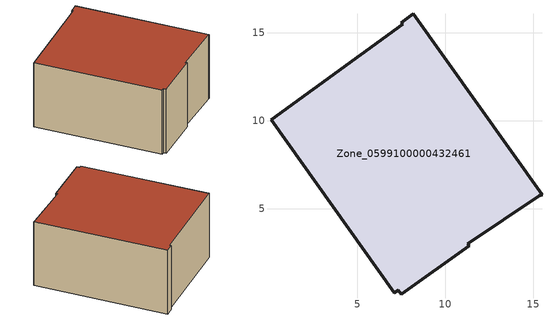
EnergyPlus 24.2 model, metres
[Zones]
Zone_0599100000432461
 floor ground (C_G): 15.35,5.74 11.28,3.02 11.37,2.89 7.49,0.16 7.33,0.39 7.1,0.24 0.1,10.06 7.59,15.49 7.5,15.58 8.17,16.07 15.49,5.81 z0
 wall outside (C_F): 15.35,5.74 15.49,5.81 8.17,16.07 7.5,15.58 7.59,15.49 0.1,10.06 7.1,0.24 7.33,0.39 7.49,0.16 11.37,2.89 11.28,3.02 15.35,5.74 z0:6.53
 roof outside (C_R): 11.28,3.02 15.35,5.74 15.49,5.81 8.17,16.07 7.5,15.58 7.59,15.49 0.1,10.06 7.1,0.24 7.33,0.39 7.49,0.16 11.37,2.89 z6.53
[BUILDING]
Pand.0599100000432461: North Axis=0; Terrain=City; Loads Convergence Tolerance Value=0.04; Temperature Convergence Tolerance Value=0.4; Solar Distribution=FullExterior; Maximum Number of Warmup Days=25; Minimum Number of Warmup Days=1
[Site:Location]
Rotterdam.The.Hague.AP_ZH_NLD Design_Conditions: Latitude=51.96; Longitude=4.45; Time Zone=1; Elevation=-4.5
[SITE:GROUNDTEMPERATURE:BUILDINGSURFACE]
18, 18, 18, 18, 18, 18, 18, 18, 18, 18, 18, 18
[MATERIAL] Thermal Absorptance=0.9; Solar Absorptance=0.7; Visible Absorptance=0.7
Name | Roughness | Thickness | Conductivity | Density | Specific Heat
G.D.2006-2014 | MediumSmooth | 0.15 | 0.06 | 540 | 1210
F.D.2006-2014 | Rough | 0.3 | 0.12 | 1920 | 840
R.D.2006-2014 | MediumRough | 0.2 | 0.08 | 1500 | 1000
[CONSTRUCTION]
C_G: G.D.2006-2014
C_F: F.D.2006-2014
C_R: R.D.2006-2014
[ZONE]
Zone_0599100000432461: Type=1; Multiplier=1; Ceiling Height=Autocalculate; Volume=Autocalculate; Floor Area=autocalculate; Part of Total Floor Area=Yes
[ZONEINFILTRATION:DESIGNFLOWRATE]
Infil_Zone_0599100000432461: Zone or ZoneList or Space or SpaceList=Zone_0599100000432461; Schedule=AlwaysOn; Design Flow Rate Calculation Method=Flow/Area; Flow Rate per Floor Area=0.0021; Constant Term Coefficient=1; Temperature Term Coefficient=0; Velocity Term Coefficient=0; Velocity Squared Term Coefficient=0
[HVACTEMPLATE:ZONE:IDEALLOADSAIRSYSTEM]
Zone_0599100000432461: Maximum Heating Supply Air Temperature=50; Minimum Cooling Supply Air Temperature=13; Maximum Heating Supply Air Humidity Ratio=0.0156; Minimum Cooling Supply Air Humidity Ratio=0.0077; Heating Limit=NoLimit; Cooling Limit=NoLimit; Dehumidification Control Type=ConstantSensibleHeatRatio; Cooling Sensible Heat Ratio=0.7; Dehumidification Setpoint=60; Humidification Control Type=None; Humidification Setpoint=30; Outdoor Air Method=None; Outdoor Air Flow Rate per Person=0.00944; Outdoor Air Flow Rate per Zone Floor Area=0; Outdoor Air Flow Rate per Zone=0; Demand Controlled Ventilation Type=None; Outdoor Air Economizer Type=NoEconomizer; Heat Recovery Type=None; Sensible Heat Recovery Effectiveness=0.7; Latent Heat Recovery Effectiveness=0.65
[ZONECONTROL:THERMOSTAT]
ThermostatControl_Zone_0599100000432461: Zone or ZoneList=Zone_0599100000432461; Control Type Schedule=DualSetpointControlType; Control 1=Thermostat_Zone_0599100000432461; Temperature Difference Between Cutout And Setpoint=0
[THERMOSTATSETPOINT:DUALSETPOINT]
Thermostat_Zone_0599100000432461: Heating Setpoint Temperature Schedule=HeatingSetpoint_Zone_0599100000432461; Cooling Setpoint Temperature Schedule=CoolingSetpoint_Zone_0599100000432461
[SCHEDULE:COMPACT]
HeatingSetpoint_Zone_0599100000432461: Through: 12/31, For: AllDays, Until: 24:00, 21
CoolingSetpoint_Zone_0599100000432461: Through: 12/31, For: AllDays, Until: 24:00, 24
DualSetpointControlType: Through: 12/31, For: AllDays, Until: 24:00, 4
AlwaysOn: Through: 12/31, For: AllDays, Until: 24:00, 1
